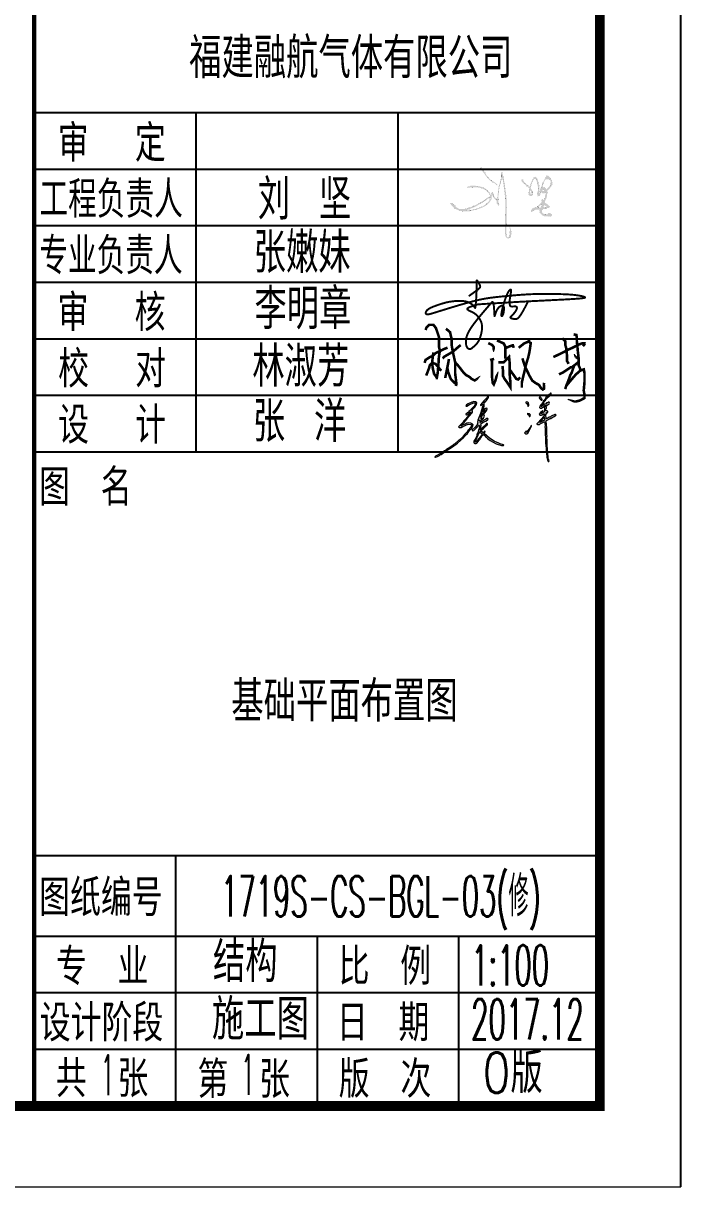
# Model space of a CAD drawing. Extents: x -472319 to -112444, y -516749 to -5704.
# Drawn here: x -329574 to -321439, y -196043 to -181632 of the extents above; entities that cross this region are included whole.
import ezdxf

# ---------------------------------------------------------------- set-up
doc = ezdxf.new("R2010")
doc.units = 0
doc.header["$LTSCALE"] = 100
doc.header["$MEASUREMENT"] = 0
for name, color, linetype in [('FRAME', 3, 'Continuous'), ('PUB_TEXT', 7, 'Continuous'), ('文字', 4, 'Continuous'), ('流程图', 1, 'Continuous'), ('签字边框线', 4, 'Continuous')]:
    doc.layers.add(name, color=color, linetype=linetype)
doc.styles.add('_HZTXT', font='txt.shx', dxfattribs={"width": 0.35, "bigfont": 'hztxt.shx'})
doc.styles.add('FRAME', font='simhei.ttf', dxfattribs={"width": 0.7})

# ---------------------------------------------------------------- blocks, each defined once
blk = doc.blocks.new('李明章')
at = {"layer": '签字边框线', "const_width": 60}
blk.add_lwpolyline([(706, 1004), (786, 1062), (852, 1109), (905, 1147), (947, 1178), (979, 1202), (1004, 1222), (1022, 1238), (1036, 1252), (1046, 1265), (1053, 1277), (1057, 1289), (1059, 1301), (1058, 1315), (1054, 1329), (1049, 1344), (1041, 1362), (1031, 1381), (1020, 1402), (1008, 1423), (996, 1442), (985, 1460), (974, 1475), (964, 1485), (957, 1491), (952, 1490), (949, 1483), (948, 1469), (948, 1446), (948, 1416), (949, 1377), (950, 1329), (949, 1272), (948, 1204), (945, 1130), (941, 1052), (937, 973), (932, 896), (928, 826), (922, 763), (918, 713), (913, 677), (909, 653), (904, 641), (900, 638), (896, 641), (891, 650), (885, 661), (879, 674), (872, 686), (864, 697), (855, 707), (845, 717), (835, 726), (824, 735), (812, 744), (799, 753), (785, 763), (770, 773), (755, 782), (738, 792), (721, 801), (702, 810), (683, 819), (662, 826), (640, 833), (617, 839), (593, 844), (567, 848), (541, 851), (514, 854), (486, 856), (457, 857), (427, 857), (397, 857), (366, 856), (335, 854), (304, 853), (273, 850), (242, 847), (212, 844), (182, 840), (152, 836), (122, 831), (92, 826), (61, 820), (30, 813), (-3, 805), (-38, 796), (-75, 786), (-113, 774), (-152, 762), (-191, 750), (-230, 737), (-268, 724), (-304, 711), (-339, 698), (-372, 686), (-402, 674), (-430, 663), (-455, 651), (-479, 640), (-501, 628), (-521, 616), (-539, 604), (-556, 592), (-571, 580), (-584, 567), (-596, 554), (-605, 541), (-613, 529), (-620, 516), (-624, 504), (-626, 492), (-626, 481), (-625, 470), (-621, 461), (-615, 453), (-607, 446), (-597, 441), (-584, 438), (-569, 437), (-550, 439), (-524, 443), (-490, 452), (-445, 464), (-388, 481), (-316, 503), (-228, 531), (-121, 564), (0, 601), (132, 642), (272, 684), (414, 727), (556, 768), (693, 807), (822, 841), (939, 870), (1046, 895), (1144, 915), (1236, 931), (1323, 945), (1407, 957), (1491, 967), (1575, 977), (1663, 986), (1752, 996), (1843, 1005), (1935, 1013), (2027, 1021), (2117, 1029), (2206, 1037), (2292, 1043), (2374, 1049), (2454, 1054), (2531, 1059), (2606, 1063), (2680, 1066), (2752, 1069), (2825, 1071), (2898, 1073), (2971, 1073), (3045, 1074), (3118, 1074), (3191, 1073), (3263, 1072), (3333, 1071), (3402, 1070), (3468, 1068), (3531, 1067), (3592, 1065), (3650, 1063), (3706, 1060), (3759, 1058), (3810, 1055), (3859, 1051), (3906, 1047), (3951, 1043), (3994, 1038), (4034, 1033), (4073, 1028), (4108, 1022), (4141, 1016), (4171, 1011), (4198, 1005), (4221, 1000), (4242, 995), (4259, 990), (4273, 985), (4285, 980), (4293, 975), (4299, 970), (4302, 965), (4303, 960), (4297, 955), (4283, 950), (4256, 944), (4213, 938), (4151, 931), (4066, 924), (3956, 917), (3819, 908), (3657, 899), (3476, 890), (3281, 880), (3077, 870), (2869, 859), (2662, 849), (2461, 838), (2270, 828), (2091, 818), (1925, 808), (1771, 798), (1631, 790), (1505, 782), (1394, 775), (1298, 768), (1218, 764), (1152, 760), (1099, 756), (1056, 753), (1022, 751), (995, 748), (974, 746), (955, 742), (939, 739), (924, 734), (909, 729), (896, 724), (883, 719), (870, 714), (857, 708), (844, 703), (830, 698), (816, 693), (801, 688), (786, 683), (770, 678), (755, 673), (739, 667), (724, 660), (709, 653), (694, 646), (682, 637), (671, 628), (664, 619), (661, 609), (662, 599), (668, 589), (680, 578), (697, 567), (718, 555), (742, 543), (768, 531), (795, 518), (822, 505), (848, 491), (872, 476), (894, 461), (914, 445), (933, 429), (951, 412), (968, 394), (984, 376), (999, 358), (1014, 339), (1029, 319), (1043, 298), (1056, 277), (1068, 254), (1079, 231), (1089, 206), (1098, 180), (1104, 153), (1110, 124), (1113, 94), (1115, 62), (1116, 30), (1114, -4), (1112, -38), (1107, -73), (1101, -110), (1093, -146), (1085, -183), (1074, -219), (1063, -254), (1052, -287), (1039, -319), (1026, -349), (1013, -376), (999, -401), (985, -423), (971, -443), (957, -462), (943, -479), (929, -494), (915, -508), (902, -521), (888, -534), (875, -545), (863, -556), (851, -566), (840, -575), (830, -583), (820, -591), (812, -598), (804, -604), (797, -610), (790, -616), (784, -620), (778, -624), (771, -628), (765, -631), (758, -633), (751, -634), (743, -635), (735, -635), (727, -634), (719, -633), (710, -631), (702, -627), (693, -623), (685, -618), (676, -612), (668, -604), (660, -595), (653, -584), (646, -572), (639, -558), (634, -542), (629, -524), (625, -505), (621, -484), (618, -463), (617, -441), (616, -419), (616, -396), (616, -373), (618, -351), (621, -328), (626, -304), (631, -279), (639, -253), (648, -225), (658, -196), (671, -165), (686, -132), (705, -95), (727, -55), (754, -11), (785, 38), (823, 92), (866, 151), (916, 216), (971, 286), (1029, 357), (1088, 428), (1146, 498), (1202, 563), (1253, 623), (1297, 674), (1332, 717), (1361, 750), (1383, 776), (1399, 795), (1411, 808), (1420, 816), (1426, 821), (1432, 823), (1437, 823), (1441, 822), (1446, 819), (1451, 815), (1455, 810), (1459, 802), (1463, 794), (1466, 784), (1469, 773), (1472, 760), (1474, 747), (1476, 733), (1478, 718), (1480, 703), (1482, 687), (1483, 672), (1485, 657), (1486, 642), (1487, 627), (1488, 612), (1489, 597), (1490, 582), (1491, 567), (1492, 552), (1493, 536), (1494, 520), (1495, 504), (1495, 488), (1496, 473), (1497, 458), (1498, 444), (1499, 431), (1499, 419), (1500, 409), (1501, 401), (1502, 394), (1503, 390), (1505, 390), (1508, 392), (1511, 398), (1515, 408), (1519, 421), (1524, 436), (1530, 454), (1536, 473), (1543, 492), (1550, 512), (1558, 531), (1565, 549), (1574, 566), (1582, 582), (1590, 597), (1599, 611), (1609, 623), (1618, 635), (1628, 646), (1638, 657), (1648, 666), (1659, 674), (1669, 682), (1680, 689), (1691, 695), (1702, 700), (1712, 705), (1723, 708), (1733, 711), (1743, 712), (1752, 712), (1761, 710), (1769, 707), (1775, 702), (1781, 694), (1786, 685), (1789, 674), (1791, 661), (1793, 646), (1793, 631), (1793, 615), (1793, 598), (1792, 581), (1791, 563), (1790, 546), (1788, 529), (1786, 512), (1783, 496), (1780, 480), (1776, 465), (1772, 450), (1767, 437), (1761, 424), (1755, 413), (1749, 403), (1742, 395), (1736, 389), (1731, 385), (1726, 384), (1722, 385), (1718, 388), (1716, 395), (1714, 403), (1713, 414), (1713, 427), (1714, 443), (1716, 461), (1719, 481), (1722, 502), (1727, 526), (1732, 551), (1737, 577), (1744, 604), (1750, 632), (1757, 660), (1765, 689), (1773, 717), (1781, 746), (1789, 774), (1798, 803), (1807, 832), (1816, 861), (1826, 890), (1836, 918), (1846, 947), (1856, 975), (1867, 1002), (1878, 1029), (1889, 1054), (1900, 1078), (1911, 1100), (1922, 1121), (1933, 1139), (1944, 1156), (1954, 1170), (1964, 1183), (1973, 1193), (1981, 1200), (1989, 1206), (1995, 1209), (2000, 1209), (2005, 1207), (2009, 1203), (2011, 1197), (2013, 1188), (2014, 1178), (2014, 1165), (2013, 1151), (2011, 1135), (2009, 1117), (2006, 1098), (2003, 1079), (1999, 1058), (1996, 1037), (1992, 1016), (1988, 994), (1985, 973), (1981, 952), (1978, 931), (1975, 911), (1973, 892), (1971, 873), (1969, 856), (1969, 840), (1968, 824), (1968, 810), (1969, 797), (1970, 785), (1971, 773), (1972, 762), (1973, 752), (1975, 743), (1976, 734), (1978, 726), (1980, 718), (1982, 712), (1985, 706), (1988, 700), (1993, 696), (1998, 692), (2004, 689), (2011, 686), (2019, 684), (2027, 683), (2037, 682), (2047, 682), (2058, 682), (2070, 683), (2082, 683), (2095, 684), (2108, 685), (2121, 686), (2133, 686), (2144, 686), (2154, 685), (2163, 683), (2171, 680), (2177, 677), (2183, 673), (2187, 668), (2191, 662), (2193, 656), (2195, 649), (2196, 641), (2196, 633), (2195, 623), (2192, 613), (2189, 602), (2183, 590), (2177, 576), (2168, 561), (2158, 544), (2146, 527), (2132, 508), (2118, 490), (2104, 471), (2089, 453), (2074, 437), (2060, 421), (2047, 408), (2035, 396), (2025, 386), (2016, 377), (2008, 369), (2002, 361), (1998, 355), (1995, 349), (1995, 343), (1997, 337), (2001, 332), (2006, 327), (2013, 322), (2021, 317), (2031, 313), (2041, 310), (2053, 307), (2065, 304), (2078, 302), (2092, 300), (2107, 298), (2124, 297), (2141, 296), (2160, 296), (2180, 297), (2204, 305), (2233, 326), (2270, 366), (2317, 432), (2376, 529), (2449, 664), (2538, 844)], dxfattribs=at)
blk = doc.blocks.new('张洋')
at = {"lineweight": 9}
h = blk.add_hatch(color=4, dxfattribs=at)
h.paths.add_polyline_path([(1319, 100), (1323, 105), (1371, 81), (1419, 47), (1410, 23), (1391, 9), (1333, -73), (1232, -183), (1232, -193), (1203, -212), (1199, -197), (1208, -164), (1247, -101), (1256, -53), (1290, -1), (1299, 47), (1314, 62), (1319, 100)], flags=16)
h.paths.add_polyline_path([(2773, 134), (2763, 139), (2759, 129), (2768, 124), (2773, 134)], flags=17)
h.paths.add_polyline_path([(2941, 302), (2936, 307), (2917, 297), (2912, 273), (2821, 153), (2787, 95), (2778, 91), (2773, 110), (2759, 115), (2749, 95), (2739, 95), (2725, 76), (2754, 43), (2797, 43), (2821, 67), (2922, 239), (2922, 254), (2941, 283), (2941, 302)])
h.paths.add_polyline_path([(1328, 479), (1333, 479), (1333, 465), (1319, 451), (1328, 479)], flags=16)
h.paths.add_polyline_path([(1405, 542), (1410, 542), (1371, 499), (1405, 542)], flags=16)
h.paths.add_polyline_path([(3325, 566), (3330, 571), (3339, 475), (3200, 403), (3205, 422), (3243, 460), (3325, 566)], flags=16)
h.paths.add_polyline_path([(2826, 681), (2816, 686), (2816, 652), (2864, 623), (2869, 585), (2883, 580), (2903, 619), (2898, 643), (2879, 662), (2850, 667), (2826, 681)])
edge = h.paths.add_edge_path(flags=16)
edge.add_line((3387, 700), (3383, 700))
h.paths.add_polyline_path([(2787, 1036), (2783, 1041), (2759, 1031), (2759, 1012), (2797, 983), (2821, 931), (2821, 902), (2835, 897), (2850, 921), (2855, 964), (2840, 1003), (2811, 1031), (2787, 1036)])
h.paths.add_polyline_path([(3215, 1185), (3210, 1190), (3191, 1190), (3176, 1175), (3186, 1142), (3234, 1094), (3263, 1094), (3272, 1113), (3243, 1142), (3239, 1166), (3215, 1185)], flags=17)
h.paths.add_polyline_path([(1602, 1199), (1597, 1204), (1578, 1204), (1554, 1166), (1463, 1070), (1362, 940), (1362, 931), (1381, 916), (1386, 945), (1429, 969), (1429, 911), (1362, 681), (1275, 470), (1266, 407), (1285, 388), (1256, 355), (1271, 326), (1251, 316), (1194, 249), (1103, 167), (1103, 158), (1117, 143), (1155, 153), (1304, 307), (1323, 316), (1333, 297), (1323, 215), (1309, 196), (1280, 81), (1251, 33), (1242, -10), (1194, -116), (1155, -178), (1155, -226), (1165, -241), (1184, -250), (1223, -250), (1242, -241), (1290, -188), (1314, -154), (1319, -135), (1347, -116), (1347, -101), (1367, -68), (1381, -63), (1395, -34), (1448, 23), (1501, -20), (1525, -53), (1539, -58), (1573, -97), (1659, -159), (1847, -260), (2005, -313), (2072, -317), (2082, -308), (2067, -293), (1971, -265), (1909, -231), (1875, -226), (1779, -178), (1635, -87), (1477, 57), (1472, 71), (1501, 110), (1501, 124), (1487, 129), (1467, 95), (1448, 81), (1405, 110), (1352, 129), (1453, 215), (1487, 239), (1530, 297), (1554, 307), (1578, 340), (1578, 355), (1563, 369), (1549, 369), (1511, 316), (1352, 167), (1347, 191), (1371, 230), (1376, 316), (1367, 355), (1434, 393), (1458, 417), (1520, 436), (1583, 489), (1592, 513), (1583, 523), (1554, 527), (1520, 499), (1429, 451), (1400, 417), (1376, 417), (1357, 403), (1338, 407), (1352, 417), (1371, 455), (1448, 537), (1487, 595), (1472, 623), (1453, 628), (1448, 638), (1482, 691), (1511, 715), (1520, 743), (1544, 763), (1568, 825), (1563, 835), (1530, 844), (1491, 825), (1458, 796), (1448, 772), (1448, 743), (1463, 729), (1491, 758), (1491, 777), (1501, 787), (1515, 782), (1458, 710), (1371, 566), (1357, 561), (1371, 590), (1376, 628), (1391, 643), (1424, 734), (1434, 787), (1472, 902), (1477, 1022), (1511, 1051), (1511, 1060), (1544, 1084), (1611, 1175), (1611, 1195), (1602, 1199)])
h.paths.add_polyline_path([(3541, 1305), (3536, 1310), (3522, 1310), (3512, 1286), (3469, 1267), (3450, 1238), (3383, 1171), (3335, 1094), (3311, 1070), (3287, 1017), (3200, 902), (3186, 863), (3205, 844), (3243, 844), (3311, 883), (3354, 921), (3397, 940), (3368, 887), (3335, 883), (3325, 863), (3335, 825), (3330, 729), (3301, 705), (3234, 671), (3287, 748), (3282, 758), (3272, 758), (3267, 743), (3258, 743), (3219, 710), (3176, 657), (3181, 643), (3200, 628), (3243, 628), (3272, 638), (3311, 667), (3330, 667), (3330, 619), (3258, 523), (3104, 359), (3104, 350), (3119, 335), (3181, 340), (3205, 359), (3330, 422), (3344, 422), (3359, 307), (3354, 268), (3363, 215), (3373, -250), (3383, -308), (3407, -673), (3440, -788), (3455, -807), (3469, -807), (3479, -788), (3455, -716), (3450, -634), (3440, -610), (3431, -389), (3421, -380), (3421, -125), (3411, -111), (3411, -39), (3421, -25), (3411, 38), (3416, 105), (3407, 163), (3411, 220), (3392, 441), (3397, 460), (3445, 479), (3483, 503), (3493, 518), (3531, 523), (3575, 556), (3618, 571), (3699, 623), (3680, 647), (3661, 647), (3551, 590), (3512, 561), (3488, 561), (3421, 518), (3387, 508), (3383, 643), (3445, 719), (3445, 739), (3421, 758), (3378, 758), (3383, 825), (3397, 844), (3397, 859), (3378, 878), (3450, 959), (3479, 974), (3493, 998), (3479, 1027), (3459, 1027), (3435, 1012), (3397, 1003), (3378, 979), (3344, 964), (3234, 883), (3277, 940), (3282, 959), (3354, 1065), (3368, 1075), (3383, 1108), (3416, 1137), (3426, 1161), (3546, 1262), (3541, 1305)])
edge = h.paths.add_edge_path()
edge.add_line((906, 911), (925, 945))
edge.add_line((925, 945), (978, 979))
edge.add_line((978, 979), (1088, 1031))
edge.add_line((1088, 1031), (1112, 1031))
edge.add_line((1112, 1031), (1151, 1046))
edge.add_line((1151, 1046), (1155, 1041))
edge.add_line((906, 911), (915, 902))
edge.add_line((1155, 1041), (1203, 1041))
edge.add_line((1203, 1041), (1242, 1012))
edge.add_line((1242, 1012), (1237, 955))
edge.add_line((1237, 955), (1189, 873))
edge.add_line((1189, 873), (1103, 791))
edge.add_line((1103, 791), (1098, 772))
edge.add_line((1098, 772), (1117, 758))
edge.add_line((1117, 758), (1117, 724))
edge.add_line((1117, 724), (1103, 695))
edge.add_line((1103, 695), (997, 580))
edge.add_line((997, 580), (906, 460))
edge.add_line((906, 460), (752, 287))
edge.add_line((752, 287), (819, 326))
edge.add_line((819, 326), (882, 345))
edge.add_line((882, 345), (939, 374))
edge.add_line((939, 374), (987, 383))
edge.add_line((987, 383), (1059, 379))
edge.add_line((1059, 379), (1107, 355))
edge.add_line((1107, 355), (1131, 321))
edge.add_line((1131, 321), (1122, 283))
edge.add_line((1122, 283), (1088, 220))
edge.add_line((1088, 220), (1035, 167))
edge.add_line((1035, 167), (1002, 115))
edge.add_line((1002, 115), (954, 62))
edge.add_line((954, 62), (887, -1))
edge.add_line((887, -1), (829, -73))
edge.add_line((829, -73), (647, -241))
edge.add_line((647, -241), (498, -356))
edge.add_line((498, -356), (330, -461))
edge.add_line((330, -461), (272, -509))
edge.add_line((272, -509), (224, -533))
edge.add_line((224, -533), (143, -591))
edge.add_line((143, -591), (119, -596))
edge.add_line((119, -596), (90, -620))
edge.add_line((90, -620), (27, -653))
edge.add_line((27, -653), (-25, -673))
edge.add_line((-25, -673), (-35, -663))
edge.add_line((-35, -663), (-30, -677))
edge.add_line((-30, -677), (-40, -682))
edge.add_line((-40, -682), (-49, -663))
edge.add_line((-49, -663), (-35, -644))
edge.add_line((-35, -644), (138, -553))
edge.add_line((138, -553), (243, -481))
edge.add_line((243, -481), (272, -471))
edge.add_line((272, -471), (287, -452))
edge.add_line((287, -452), (311, -442))
edge.add_line((311, -442), (373, -394))
edge.add_line((373, -394), (407, -380))
edge.add_line((407, -380), (479, -322))
edge.add_line((479, -322), (488, -322))
edge.add_line((488, -322), (527, -284))
edge.add_line((527, -284), (565, -265))
edge.add_line((565, -265), (685, -154))
edge.add_line((685, -154), (699, -149))
edge.add_line((699, -149), (810, -44))
edge.add_line((810, -44), (863, 28))
edge.add_line((863, 28), (959, 119))
edge.add_line((959, 119), (973, 148))
edge.add_line((973, 148), (1002, 172))
edge.add_line((1002, 172), (1021, 211))
edge.add_line((1021, 211), (1050, 239))
edge.add_line((1050, 239), (1074, 278))
edge.add_line((1074, 278), (1083, 321))
edge.add_line((1083, 321), (1064, 335))
edge.add_line((1064, 335), (983, 345))
edge.add_line((983, 345), (810, 278))
edge.add_line((810, 278), (757, 239))
edge.add_line((757, 239), (695, 244))
edge.add_line((695, 244), (680, 263))
edge.add_line((680, 263), (810, 398))
edge.add_line((810, 398), (839, 441))
edge.add_line((839, 441), (915, 523))
edge.add_line((915, 523), (935, 556))
edge.add_line((935, 556), (1026, 657))
edge.add_line((1026, 657), (1069, 719))
edge.add_line((1069, 719), (1035, 719))
edge.add_line((1035, 719), (1021, 705))
edge.add_line((1021, 705), (1021, 695))
edge.add_line((1021, 695), (954, 638))
edge.add_line((954, 638), (925, 633))
edge.add_line((925, 633), (911, 647))
edge.add_line((911, 647), (911, 657))
edge.add_line((911, 657), (987, 719))
edge.add_line((987, 719), (997, 719))
edge.add_line((997, 719), (1002, 734))
edge.add_line((1002, 734), (1055, 777))
edge.add_line((1055, 777), (1093, 830))
edge.add_line((1093, 830), (1165, 907))
edge.add_line((1165, 907), (1194, 964))
edge.add_line((1194, 964), (1194, 993))
edge.add_line((1194, 993), (1184, 1003))
edge.add_line((1184, 1003), (1127, 998))
edge.add_line((1127, 998), (1050, 969))
edge.add_line((1050, 969), (1035, 955))
edge.add_line((1035, 955), (1021, 955))
edge.add_line((1021, 955), (939, 902))
edge.add_line((939, 902), (915, 902))
edge.add_line((915, 902), (915, 902))
at = {"color": 4, "lineweight": 9}
blk.add_line((906, 911, 31107534), (915, 902, 31107534), dxfattribs=at)
at = {"color": 4, "lineweight": 9, "elevation": 31107534}
for points in [[(1602, 1199), (1597, 1204), (1578, 1204), (1554, 1166), (1463, 1070), (1362, 940), (1362, 931), (1381, 916), (1386, 945), (1429, 969), (1429, 911), (1362, 681), (1275, 470), (1266, 407), (1285, 388), (1256, 355), (1271, 326), (1251, 316), (1194, 249), (1103, 167), (1103, 158), (1117, 143), (1155, 153), (1304, 307), (1323, 316), (1333, 297), (1323, 215), (1309, 196), (1280, 81), (1251, 33), (1242, -10), (1194, -116), (1155, -178), (1155, -226), (1165, -241), (1184, -250), (1223, -250), (1242, -241), (1290, -188), (1314, -154), (1319, -135), (1347, -116), (1347, -101), (1367, -68), (1381, -63), (1395, -34), (1448, 23), (1501, -20), (1525, -53), (1539, -58), (1573, -97), (1659, -159), (1847, -260), (2005, -313), (2072, -317), (2082, -308), (2067, -293), (1971, -265), (1909, -231), (1875, -226), (1779, -178), (1635, -87), (1477, 57), (1472, 71), (1501, 110), (1501, 124), (1487, 129), (1467, 95), (1448, 81), (1405, 110), (1352, 129), (1453, 215), (1487, 239), (1530, 297), (1554, 307), (1578, 340), (1578, 355), (1563, 369), (1549, 369), (1511, 316), (1352, 167), (1347, 191), (1371, 230), (1376, 316), (1367, 355), (1434, 393), (1458, 417), (1520, 436), (1583, 489), (1592, 513), (1583, 523), (1554, 527), (1520, 499), (1429, 451), (1400, 417), (1376, 417), (1357, 403), (1338, 407), (1352, 417), (1371, 455), (1448, 537), (1487, 595), (1472, 623), (1453, 628), (1448, 638), (1482, 691), (1511, 715), (1520, 743), (1544, 763), (1568, 825), (1563, 835), (1530, 844), (1491, 825), (1458, 796), (1448, 772), (1448, 743), (1463, 729), (1491, 758), (1491, 777), (1501, 787), (1515, 782), (1458, 710), (1371, 566), (1357, 561), (1371, 590), (1376, 628), (1391, 643), (1424, 734), (1434, 787), (1472, 902), (1477, 1022), (1511, 1051), (1511, 1060), (1544, 1084), (1611, 1175), (1611, 1195), (1602, 1199)], [(3541, 1305), (3536, 1310), (3522, 1310), (3512, 1286), (3469, 1267), (3450, 1238), (3383, 1171), (3335, 1094), (3311, 1070), (3287, 1017), (3200, 902), (3186, 863), (3205, 844), (3243, 844), (3311, 883), (3354, 921), (3397, 940), (3368, 887), (3335, 883), (3325, 863), (3335, 825), (3330, 729), (3301, 705), (3234, 671), (3287, 748), (3282, 758), (3272, 758), (3267, 743), (3258, 743), (3219, 710), (3176, 657), (3181, 643), (3200, 628), (3243, 628), (3272, 638), (3311, 667), (3330, 667), (3330, 619), (3258, 523), (3104, 359), (3104, 350), (3119, 335), (3181, 340), (3205, 359), (3330, 422), (3344, 422), (3359, 307), (3354, 268), (3363, 215), (3373, -250), (3383, -308), (3407, -673), (3440, -788), (3455, -807), (3469, -807), (3479, -788), (3455, -716), (3450, -634), (3440, -610), (3431, -389), (3421, -380), (3421, -125), (3411, -111), (3411, -39), (3421, -25), (3411, 38), (3416, 105), (3407, 163), (3411, 220), (3392, 441), (3397, 460), (3445, 479), (3483, 503), (3493, 518), (3531, 523), (3575, 556), (3618, 571), (3699, 623), (3680, 647), (3661, 647), (3551, 590), (3512, 561), (3488, 561), (3421, 518), (3387, 508), (3383, 643), (3445, 719), (3445, 739), (3421, 758), (3378, 758), (3383, 825), (3397, 844), (3397, 859), (3378, 878), (3450, 959), (3479, 974), (3493, 998), (3479, 1027), (3459, 1027), (3435, 1012), (3397, 1003), (3378, 979), (3344, 964), (3234, 883), (3277, 940), (3282, 959), (3354, 1065), (3368, 1075), (3383, 1108), (3416, 1137), (3426, 1161), (3546, 1262), (3541, 1305)], [(3215, 1185), (3210, 1190), (3191, 1190), (3176, 1175), (3186, 1142), (3234, 1094), (3263, 1094), (3272, 1113), (3243, 1142), (3239, 1166), (3215, 1185)], [(915, 902), (915, 902), (939, 902), (1021, 955), (1035, 955), (1050, 969), (1127, 998), (1184, 1003), (1194, 993), (1194, 964), (1165, 907), (1093, 830), (1055, 777), (1002, 734), (997, 719), (987, 719), (911, 657), (911, 647), (925, 633), (954, 638), (1021, 695), (1021, 705), (1035, 719), (1069, 719), (1026, 657), (935, 556), (915, 523), (839, 441), (810, 398), (680, 263), (695, 244), (757, 239), (810, 278), (983, 345), (1064, 335), (1083, 321), (1074, 278), (1050, 239), (1021, 211), (1002, 172), (973, 148), (959, 119), (863, 28), (810, -44), (699, -149), (685, -154), (565, -265), (527, -284), (488, -322), (479, -322), (407, -380), (373, -394), (311, -442), (287, -452), (272, -471), (243, -481), (138, -553), (-35, -644), (-49, -663), (-40, -682), (-30, -677), (-35, -663), (-25, -673), (27, -653), (90, -620), (119, -596), (143, -591), (224, -533), (272, -509), (330, -461), (498, -356), (647, -241), (829, -73), (887, -1), (954, 62), (1002, 115), (1035, 167), (1088, 220), (1122, 283), (1131, 321), (1107, 355), (1059, 379), (987, 383), (939, 374), (882, 345), (819, 326), (752, 287), (906, 460), (997, 580), (1103, 695), (1117, 724), (1117, 758), (1098, 772), (1103, 791), (1189, 873), (1237, 955), (1242, 1012), (1203, 1041), (1155, 1041)], [(1155, 1041), (1151, 1046), (1112, 1031), (1088, 1031), (978, 979), (925, 945), (906, 911)], [(2787, 1036), (2783, 1041), (2759, 1031), (2759, 1012), (2797, 983), (2821, 931), (2821, 902), (2835, 897), (2850, 921), (2855, 964), (2840, 1003), (2811, 1031), (2787, 1036)], [(1328, 479), (1333, 479), (1333, 465), (1319, 451), (1328, 479)], [(1405, 542), (1410, 542), (1371, 499), (1405, 542)], [(2826, 681), (2816, 686), (2816, 652), (2864, 623), (2869, 585), (2883, 580), (2903, 619), (2898, 643), (2879, 662), (2850, 667), (2826, 681)], [(3325, 566), (3330, 571), (3339, 475), (3200, 403), (3205, 422), (3243, 460), (3325, 566)], [(3383, 700), (3387, 700), (3383, 700)], [(1319, 100), (1323, 105), (1371, 81), (1419, 47), (1410, 23), (1391, 9), (1333, -73), (1232, -183), (1232, -193), (1203, -212), (1199, -197), (1208, -164), (1247, -101), (1256, -53), (1290, -1), (1299, 47), (1314, 62), (1319, 100)], [(2941, 302), (2936, 307), (2917, 297), (2912, 273), (2821, 153), (2787, 95), (2778, 91), (2773, 110), (2759, 115), (2749, 95), (2739, 95), (2725, 76), (2754, 43), (2797, 43), (2821, 67), (2922, 239), (2922, 254), (2941, 283), (2941, 302)], [(2773, 134), (2763, 139), (2759, 129), (2768, 124), (2773, 134)]]:
    blk.add_lwpolyline(points, dxfattribs=at)

msp = doc.modelspace()

# ---------------------------------------------------------------- hatches: boundary and pattern name
at = {"layer": '文字', "lineweight": -3}
h = msp.add_hatch(color=256, dxfattribs=at)
h.paths.add_polyline_path([(-323908.884, -183413.093), (-323914.948, -183413.828), (-323916.786, -183425.221), (-323917.77, -183430.327), (-323918.936, -183432.562), (-323910.578, -183438.102), (-323902.504, -183453.825), (-323873.97, -183487.979), (-323853.218, -183518.674), (-323821.586, -183557.54), (-323796.766, -183581.843), (-323774.014, -183596.838), (-323741.955, -183613.902), (-323720.237, -183630.449), (-323713.768, -183638.868), (-323709.281, -183636.785), (-323708.861, -183626.474), (-323716.962, -183624.475), (-323725.168, -183612.376), (-323739.734, -183602.764), (-323741.753, -183601.35), (-323759.931, -183589.636), (-323774.935, -183584.765), (-323807.771, -183552.857), (-323826.648, -183532.115), (-323845.113, -183511.593), (-323856.576, -183487.451), (-323879.731, -183455.36), (-323892.388, -183435.993), (-323898.102, -183422.473)])
h.paths.add_polyline_path([(-324077.303, -183650.533), (-324073.183, -183661.478), (-324077.942, -183669.211), (-324075.117, -183673.524), (-324067.086, -183667.873), (-324046.729, -183665.902), (-324030.85, -183661.206), (-323963.86, -183663.133), (-323907.401, -183672.495), (-323856.97, -183695.751), (-323829.801, -183719.858), (-323806.577, -183746.293), (-323797.27, -183765.96), (-323797.576, -183770.847), (-323804.501, -183778.077), (-323820.463, -183784.429), (-323826.531, -183786.844), (-323840.063, -183801.791), (-323868.868, -183820.891), (-323951.993, -183869.905), (-324017.21, -183901.734), (-324053.674, -183915.139), (-324094.428, -183929.082), (-324150.417, -183933.981), (-324168.483, -183932.401), (-324175.743, -183933.971), (-324215.182, -183910.957), (-324242.335, -183878.224), (-324257.072, -183867.507), (-324268.901, -183858.904), (-324279.4, -183858.904), (-324289.285, -183861.251), (-324286.096, -183869.754), (-324275.64, -183888.222), (-324253.18, -183909.975), (-324237.194, -183927.701), (-324208.948, -183939), (-324175.384, -183952.625), (-324151.537, -183958.251), (-324106.12, -183961.053), (-324048.447, -183959.317), (-324028.843, -183953.005), (-324002.111, -183947.459), (-323953.408, -183934.721), (-323897.09, -183915.468), (-323855.447, -183894.51), (-323822.278, -183867.216), (-323806.025, -183849.12), (-323787.656, -183822.375), (-323776.81, -183805.435), (-323777.201, -183787.215), (-323780.924, -183774.872), (-323777.005, -183767.427), (-323774.567, -183758.734), (-323770.365, -183758.734), (-323768.197, -183768.358), (-323752.273, -183793.914), (-323734.462, -183813.808), (-323717.188, -183828.952), (-323716.37, -183845.36), (-323716.567, -183859.792), (-323713.181, -183868.754), (-323704.677, -183877.739), (-323692.632, -183886.16), (-323685.508, -183881.937), (-323682.077, -183873.757), (-323688.938, -183872.701), (-323690.258, -183857.132), (-323694.48, -183852.91), (-323697.119, -183838.66), (-323697.646, -183829.951), (-323698.64, -183800.723), (-323691.216, -183738.197), (-323685.133, -183669.739), (-323674.529, -183635.177), (-323663.346, -183592.683), (-323653.889, -183559.79), (-323653.296, -183546.945), (-323646.379, -183552.281), (-323638.079, -183572.834), (-323628.571, -183644.84), (-323620.95, -183704.794), (-323612.616, -183774.944), (-323609.639, -183852.346), (-323608.98, -183949.124), (-323611.006, -183980.083), (-323612.986, -184059.242), (-323614.463, -184149.284), (-323613.395, -184204.367), (-323609.897, -184255.154), (-323605.756, -184275.835), (-323585.913, -184296.262), (-323556.651, -184288.974), (-323542.76, -184272.922), (-323532.573, -184238.349), (-323536.895, -184209.024), (-323540.117, -184188.273), (-323546.837, -184168.183), (-323553.516, -184150.631), (-323557.865, -184164.61), (-323553.05, -184182.939), (-323553.791, -184218.112), (-323556.109, -184249.012), (-323561.976, -184271.92), (-323569.239, -184279.462), (-323582.09, -184283.932), (-323592.146, -184270.523), (-323596.616, -184232.53), (-323595.575, -184149.748), (-323591.111, -183912.065), (-323594.901, -183802.01), (-323603.995, -183724.781), (-323625.112, -183581.96), (-323638.786, -183513.828), (-323649.787, -183476.623), (-323660.266, -183476.623), (-323663.964, -183484.02), (-323661.19, -183508.675), (-323661.133, -183535.738), (-323664.35, -183559.597), (-323678.079, -183608.146), (-323683.689, -183630.588), (-323689.976, -183656.929), (-323696.016, -183678.925), (-323696.724, -183702.678), (-323703.792, -183746.63), (-323706.431, -183785.305), (-323709.338, -183796.933), (-323708.79, -183820.277), (-323728.897, -183799.892), (-323748.938, -183773.259), (-323755.654, -183752.583), (-323757.065, -183734.705), (-323771.414, -183722.709), (-323779.176, -183729.295), (-323780.588, -183738.94), (-323781.828, -183753.267), (-323783.995, -183759.452), (-323788.339, -183759.633), (-323792.591, -183756.647), (-323797.256, -183742.638), (-323809.352, -183726.751), (-323828.956, -183698.99), (-323843.214, -183689.732), (-323859.379, -183677.293), (-323874.705, -183669.014), (-323913.198, -183655.068), (-323936.241, -183650.69), (-323954.675, -183649.077), (-323978.09, -183644.932), (-324002.619, -183643.554), (-324025.77, -183641.624), (-324040.448, -183644.132), (-324046.805, -183650.27), (-324065.876, -183650.27), (-324070.98, -183652.068)])
h.paths.add_polyline_path([(-323794.292, -183786.84), (-323791.436, -183798.978), (-323797.148, -183812.972), (-323817.328, -183841.053), (-323828.162, -183850.766), (-323860.962, -183879.751), (-323889.183, -183898.228), (-323908.327, -183906.91), (-323918.408, -183908.461), (-323928.703, -183915.892), (-323951.862, -183921.978), (-323969.786, -183931.758), (-323989.398, -183934.184), (-324007.803, -183939.546), (-324023.632, -183940.953), (-324033.948, -183946.677), (-324048.787, -183946.677), (-324060.567, -183950.043), (-324074.809, -183950.274), (-324097.421, -183949.073), (-324031.844, -183924.52), (-323979.843, -183903.328), (-323934.576, -183875.774), (-323900.209, -183857.109), (-323875.154, -183839.952), (-323848.597, -183826.081), (-323829.74, -183807.693), (-323816.346, -183799.862), (-323804.856, -183796.769), (-323800.417, -183793.122)], flags=16)
h = msp.add_hatch(color=256, dxfattribs=at)
h.paths.add_polyline_path([(-323388.562, -183565.461), (-323396.58, -183566.463), (-323403.094, -183563.79), (-323407.604, -183565.461), (-323410.778, -183571.641), (-323413.444, -183576.832), (-323407.437, -183581.33), (-323408.105, -183590.684), (-323394.241, -183604.214), (-323358.263, -183636.714), (-323321.712, -183668.351), (-323310.213, -183682.202), (-323315.137, -183696.333), (-323317.783, -183719.825), (-323322.949, -183727.71), (-323321.589, -183734.78), (-323320.997, -183747.352), (-323316.74, -183749.008), (-323314.611, -183760.124), (-323308.462, -183770.057), (-323294.271, -183772.895), (-323281.263, -183772.895), (-323275.114, -183762.489), (-323269.201, -183750.9), (-323269.911, -183738.365), (-323268.492, -183718.735), (-323277.006, -183705.49), (-323287.187, -183687.174), (-323294.612, -183676.6), (-323297.155, -183668.595), (-323285.929, -183620.364), (-323274.432, -183592.84), (-323260.119, -183570.988), (-323251.528, -183560.458), (-323238.227, -183558.796), (-323228.251, -183569.88), (-323221.323, -183587.892), (-323214.553, -183616.74), (-323208.414, -183646.333), (-323202.832, -183670.585), (-323203.835, -183692.654), (-323206.942, -183709.182), (-323210.65, -183719.217), (-323215.449, -183724.452), (-323211.227, -183734.631), (-323212.387, -183746.218), (-323216.028, -183752.308), (-323214.335, -183761.244), (-323209.601, -183764.817), (-323209.149, -183773.633), (-323208.019, -183778.606), (-323204.402, -183776.798), (-323197.62, -183770.694), (-323178.913, -183760.671), (-323174.67, -183737.435), (-323163.488, -183722.73), (-323151.003, -183736.164), (-323132.186, -183739.836), (-323117.041, -183732.492), (-323114.025, -183724.489), (-323107.714, -183735.899), (-323119.732, -183772.217), (-323119.098, -183794.526), (-323128.752, -183813.757), (-323135.18, -183819.784), (-323144.621, -183819.784), (-323150.246, -183811.347), (-323157.478, -183815.766), (-323165.714, -183819.985), (-323162.519, -183831.554), (-323156.778, -183853.379), (-323170.183, -183859.222), (-323188.043, -183876.515), (-323221.039, -183911.092), (-323255.846, -183915.394), (-323276.182, -183932.21), (-323290.261, -183944.334), (-323290.261, -183957.24), (-323285.568, -183967.408), (-323271.098, -183961.933), (-323262.494, -183952.547), (-323251.935, -183948.636), (-323234.478, -183939.725), (-323191.328, -183938.805), (-323178.015, -183943.662), (-323183.701, -183952.23), (-323182.993, -183968.511), (-323181.224, -183983.022), (-323166.994, -183991.099), (-323157.272, -184006.84), (-323139.435, -184016.593), (-323125.232, -184023.449), (-323094.934, -184024.29), (-323073.554, -184019.604), (-323065.646, -184020.776), (-323064.182, -184027.219), (-323048.366, -184027.512), (-323037.823, -184018.14), (-323030.078, -184011.256), (-323036.065, -184003.496), (-323044.266, -183991.195), (-323045.397, -183987.127), (-323054.778, -183985.803), (-323066.866, -183988.878), (-323081.776, -183987.082), (-323086.267, -183991.214), (-323086.267, -183996.603), (-323095.429, -183998.579), (-323110.222, -184000.265), (-323129.081, -183999.778), (-323140.786, -183987.259), (-323151.079, -183981.006), (-323155.465, -183968.433), (-323156.927, -183955.274), (-323156.927, -183942.701), (-323143.184, -183933.929), (-323106.34, -183928.958), (-323090.088, -183920.541), (-323070.249, -183920.541), (-323057.531, -183905.789), (-323059.057, -183898.412), (-323071.521, -183891.291), (-323085.531, -183875.984), (-323102.975, -183864.001), (-323117.355, -183856.011), (-323128.824, -183848.893), (-323130.396, -183843.655), (-323119.657, -183834.75), (-323112.324, -183822.963), (-323106.122, -183806.489), (-323099.384, -183799.751), (-323099.384, -183785.878), (-323092.448, -183772.996), (-323094.048, -183749.728), (-323086.79, -183735.211), (-323089.641, -183714.213), (-323090.289, -183703.045), (-323078.722, -183698.176), (-323069.779, -183687.791), (-323046.504, -183659.32), (-323039.277, -183650.977), (-323032.491, -183631.219), (-323028.516, -183619.643), (-323030.287, -183604.596), (-323033.582, -183590.977), (-323039.93, -183569.137), (-323048.57, -183553.014), (-323062.006, -183536.218), (-323079.811, -183518.54), (-323092.205, -183518.54), (-323104.131, -183526.958), (-323109.659, -183541.33), (-323123.561, -183562.041), (-323140.018, -183596.316), (-323155.437, -183628.356), (-323159.567, -183645.359), (-323166.368, -183662.605), (-323172.651, -183671.416), (-323178.461, -183681.875), (-323172.36, -183686.233), (-323175.846, -183693.786), (-323172.36, -183705.117), (-323174.684, -183710.055), (-323182.838, -183710.023), (-323182.914, -183725.246), (-323186.844, -183733.407), (-323194.702, -183731.896), (-323194.702, -183722.526), (-323188.657, -183713.761), (-323188.882, -183683.53), (-323190.403, -183642.441), (-323195.291, -183629.214), (-323199.892, -183604.773), (-323208.563, -183572.666), (-323213.654, -183553.815), (-323228.805, -183539.841), (-323238.105, -183533.003), (-323248.226, -183534.644), (-323256.252, -183545.394), (-323266.246, -183558.481), (-323283.514, -183588.388), (-323295.752, -183619.977), (-323302.221, -183652.648), (-323303.334, -183660.644), (-323309.522, -183661.634), (-323320.662, -183652.227), (-323340.366, -183631.047), (-323355.732, -183621.314), (-323370.462, -183604.015), (-323383.515, -183586.827), (-323387.817, -183578.633)])
h.paths.add_polyline_path([(-323164.923, -183879.782), (-323178.021, -183887.243), (-323191.118, -183899.843), (-323195.097, -183907.469), (-323195.097, -183913.438), (-323175.7, -183915.262), (-323165.918, -183911.448), (-323162.436, -183898.682), (-323158.568, -183884.5)], flags=16)
h.paths.add_polyline_path([(-323127.889, -183885.465), (-323109.762, -183887.892), (-323103.91, -183891.318), (-323103.481, -183897.027), (-323103.053, -183906.733), (-323110.904, -183906.733), (-323120.61, -183911.015), (-323130.173, -183909.588), (-323139.736, -183906.733), (-323131.601, -183893.744), (-323130.744, -183887.178)], flags=16)
h.paths.add_polyline_path([(-323105.985, -183564.509), (-323081.422, -183563.186), (-323062.338, -183566.587), (-323050.435, -183583.026), (-323047.949, -183608.651), (-323054.127, -183636.274), (-323069.284, -183657.198), (-323087.616, -183675.77), (-323097.166, -183685.445), (-323103.569, -183689.678), (-323106.841, -183682.724), (-323106.637, -183676.179), (-323117.476, -183671.066), (-323126.066, -183665.135), (-323137.724, -183662.067), (-323145.087, -183653.886), (-323147.746, -183644.274), (-323136.861, -183614.646), (-323121.781, -183579.258), (-323113.695, -183569.895)], flags=16)
h.paths.add_polyline_path([(-323139.822, -183691.063), (-323128.758, -183697.365), (-323122.707, -183700.812), (-323125.257, -183707.869), (-323131.839, -183710.81), (-323141.923, -183710.81), (-323151.166, -183702.267), (-323148.645, -183694.844), (-323142.703, -183690.499)], flags=16)
h.paths.add_polyline_path([(-323299.386, -183702.155), (-323292.964, -183711.057), (-323288.44, -183721.711), (-323283.607, -183733.092), (-323284.937, -183743.311), (-323288.002, -183749.879), (-323292.235, -183751.192), (-323296.759, -183746.522), (-323300.408, -183732.803), (-323302.657, -183724.345), (-323302.597, -183712.954), (-323302.597, -183703.76)], flags=16)

# ---------------------------------------------------------------- linework, layer by layer
at = {"layer": 'FRAME'}
for p, q in [((-321439.5, -196042.5), (-321439.5, -136642.5)), ((-329439.5, -137642.5), (-329439.5, -195042.5)), ((-322439.5, -195042.5), (-322439.5, -137642.5)), ((-322439.5, -182742.5), (-329439.5, -182742.5)), ((-327439.5, -182742.5), (-327439.5, -186942.5)), ((-324939.5, -182742.5), (-324939.5, -186942.5)), ((-322439.5, -183442.5), (-329439.5, -183442.5)), ((-322439.5, -184142.5), (-329439.5, -184142.5)), ((-322439.5, -184842.5), (-329439.5, -184842.5)), ((-322439.5, -185542.5), (-329439.5, -185542.5)), ((-322439.5, -186242.5), (-329439.5, -186242.5)), ((-322439.5, -186942.5), (-329439.5, -186942.5)), ((-322439.5, -191942.5), (-329439.5, -191942.5)), ((-327689.5, -191942.5), (-327689.5, -195042.5)), ((-322439.5, -192942.5), (-329439.5, -192942.5)), ((-325939.5, -192942.5), (-325939.5, -195042.5)), ((-324189.5, -192942.5), (-324189.5, -195042.5)), ((-322439.5, -193642.5), (-329439.5, -193642.5)), ((-322439.5, -194342.5), (-329439.5, -194342.5))]:
    msp.add_line(p, q, dxfattribs=at)
at = {"layer": 'FRAME', "lineweight": 140}
msp.add_line((-424039.5, -195042.5), (-322439.5, -195042.5), dxfattribs=at)
at = {"layer": 'FRAME', "lineweight": 18}
msp.add_line((-426539.5, -196042.5), (-321439.5, -196042.5), dxfattribs=at)
at = {"layer": 'FRAME', "lineweight": 35, "const_width": 120}
msp.add_lwpolyline([(-322439.5, -195042.5), (-424039.5, -195042.5), (-424039.5, -137642.5), (-322439.5, -137642.5), (-322439.5, -195042.5)], dxfattribs=at)
at = {"layer": 'FRAME', "const_width": 50}
msp.add_lwpolyline([(-329439.5, -137642.5), (-329439.5, -195042.5)], dxfattribs=at)
at = {"layer": '文字', "lineweight": -3, "const_width": 0.4}
for points in [[(-323908.884, -183413.093), (-323914.948, -183413.828), (-323916.786, -183425.221), (-323917.77, -183430.327), (-323918.936, -183432.562), (-323910.578, -183438.102), (-323902.504, -183453.825), (-323873.97, -183487.979), (-323853.218, -183518.674), (-323821.586, -183557.54), (-323796.766, -183581.843), (-323774.014, -183596.838), (-323741.955, -183613.902), (-323720.237, -183630.449), (-323713.768, -183638.868), (-323709.281, -183636.785), (-323708.861, -183626.474), (-323716.962, -183624.475), (-323725.168, -183612.376), (-323739.734, -183602.764), (-323741.753, -183601.35), (-323759.931, -183589.636), (-323774.935, -183584.765), (-323807.771, -183552.857), (-323826.648, -183532.115), (-323845.113, -183511.593), (-323856.576, -183487.451), (-323879.731, -183455.36), (-323892.388, -183435.993), (-323898.102, -183422.473), (-323908.884, -183413.093)], [(-324077.303, -183650.533), (-324073.183, -183661.478), (-324077.942, -183669.211), (-324075.117, -183673.524), (-324067.086, -183667.873), (-324046.729, -183665.902), (-324030.85, -183661.206), (-323963.86, -183663.133), (-323907.401, -183672.495), (-323856.97, -183695.751), (-323829.801, -183719.858), (-323806.577, -183746.293), (-323797.27, -183765.96), (-323797.576, -183770.847), (-323804.501, -183778.077), (-323820.463, -183784.429), (-323826.531, -183786.844), (-323840.063, -183801.791), (-323868.868, -183820.891), (-323951.993, -183869.905), (-324017.21, -183901.734), (-324053.674, -183915.139), (-324094.428, -183929.082), (-324150.417, -183933.981), (-324168.483, -183932.401), (-324175.743, -183933.971), (-324215.182, -183910.957), (-324242.335, -183878.224), (-324257.072, -183867.507), (-324268.901, -183858.904), (-324279.4, -183858.904), (-324289.285, -183861.251), (-324286.096, -183869.754), (-324275.64, -183888.222), (-324253.18, -183909.975), (-324237.194, -183927.701), (-324208.948, -183939), (-324175.384, -183952.625), (-324151.537, -183958.251), (-324106.12, -183961.053), (-324048.447, -183959.317), (-324028.843, -183953.005), (-324002.111, -183947.459), (-323953.408, -183934.721), (-323897.09, -183915.468), (-323855.447, -183894.51), (-323822.278, -183867.216), (-323806.025, -183849.12), (-323787.656, -183822.375), (-323776.81, -183805.435), (-323777.201, -183787.215), (-323780.924, -183774.872), (-323777.005, -183767.427), (-323774.567, -183758.734), (-323770.365, -183758.734), (-323768.197, -183768.358), (-323752.273, -183793.914), (-323734.462, -183813.808), (-323717.188, -183828.952), (-323716.37, -183845.36), (-323716.567, -183859.792), (-323713.181, -183868.754), (-323704.677, -183877.739), (-323692.632, -183886.16), (-323685.508, -183881.937), (-323682.077, -183873.757), (-323688.938, -183872.701), (-323690.258, -183857.132), (-323694.48, -183852.91), (-323697.119, -183838.66), (-323697.646, -183829.951), (-323698.64, -183800.723), (-323691.216, -183738.197), (-323685.133, -183669.739), (-323674.529, -183635.177), (-323663.346, -183592.683), (-323653.889, -183559.79), (-323653.296, -183546.945), (-323646.379, -183552.281), (-323638.079, -183572.834), (-323628.571, -183644.84), (-323620.95, -183704.794), (-323612.616, -183774.944), (-323609.639, -183852.346), (-323608.98, -183949.124), (-323611.006, -183980.083), (-323612.986, -184059.242), (-323614.463, -184149.284), (-323613.395, -184204.367), (-323609.897, -184255.154), (-323605.756, -184275.835), (-323585.913, -184296.262), (-323556.651, -184288.974), (-323542.76, -184272.922), (-323532.573, -184238.349), (-323536.895, -184209.024), (-323540.117, -184188.273), (-323546.837, -184168.183), (-323553.516, -184150.631), (-323557.865, -184164.61), (-323553.05, -184182.939), (-323553.791, -184218.112), (-323556.109, -184249.012), (-323561.976, -184271.92), (-323569.239, -184279.462), (-323582.09, -184283.932), (-323592.146, -184270.523), (-323596.616, -184232.53), (-323595.575, -184149.748), (-323591.111, -183912.065), (-323594.901, -183802.01), (-323603.995, -183724.781), (-323625.112, -183581.96), (-323638.786, -183513.828), (-323649.787, -183476.623), (-323660.266, -183476.623), (-323663.964, -183484.02), (-323661.19, -183508.675), (-323661.133, -183535.738), (-323664.35, -183559.597), (-323678.079, -183608.146), (-323683.689, -183630.588), (-323689.976, -183656.929), (-323696.016, -183678.925), (-323696.724, -183702.678), (-323703.792, -183746.63), (-323706.431, -183785.305), (-323709.338, -183796.933), (-323708.79, -183820.277), (-323728.897, -183799.892), (-323748.938, -183773.259), (-323755.654, -183752.583), (-323757.065, -183734.705), (-323771.414, -183722.709), (-323779.176, -183729.295), (-323780.588, -183738.94), (-323781.828, -183753.267), (-323783.995, -183759.452), (-323788.339, -183759.633), (-323792.591, -183756.647), (-323797.256, -183742.638), (-323809.352, -183726.751), (-323828.956, -183698.99), (-323843.214, -183689.732), (-323859.379, -183677.293), (-323874.705, -183669.014), (-323913.198, -183655.068), (-323936.241, -183650.69), (-323954.675, -183649.077), (-323978.09, -183644.932), (-324002.619, -183643.554), (-324025.77, -183641.624), (-324040.448, -183644.132), (-324046.805, -183650.27), (-324065.876, -183650.27), (-324070.98, -183652.068), (-324077.303, -183650.533)], [(-323388.562, -183565.461), (-323396.58, -183566.463), (-323403.094, -183563.79), (-323407.604, -183565.461), (-323410.778, -183571.641), (-323413.444, -183576.832), (-323407.437, -183581.33), (-323408.105, -183590.684), (-323394.241, -183604.214), (-323358.263, -183636.714), (-323321.712, -183668.351), (-323310.213, -183682.202), (-323315.137, -183696.333), (-323317.783, -183719.825), (-323322.949, -183727.71), (-323321.589, -183734.78), (-323320.997, -183747.352), (-323316.74, -183749.008), (-323314.611, -183760.124), (-323308.462, -183770.057), (-323294.271, -183772.895), (-323281.263, -183772.895), (-323275.114, -183762.489), (-323269.201, -183750.9), (-323269.911, -183738.365), (-323268.492, -183718.735), (-323277.006, -183705.49), (-323287.187, -183687.174), (-323294.612, -183676.6), (-323297.155, -183668.595), (-323285.929, -183620.364), (-323274.432, -183592.84), (-323260.119, -183570.988), (-323251.528, -183560.458), (-323238.227, -183558.796), (-323228.251, -183569.88), (-323221.323, -183587.892), (-323214.553, -183616.74), (-323208.414, -183646.333), (-323202.832, -183670.585), (-323203.835, -183692.654), (-323206.942, -183709.182), (-323210.65, -183719.217), (-323215.449, -183724.452), (-323211.227, -183734.631), (-323212.387, -183746.218), (-323216.028, -183752.308), (-323214.335, -183761.244), (-323209.601, -183764.817), (-323209.149, -183773.633), (-323208.019, -183778.606), (-323204.402, -183776.798), (-323197.62, -183770.694), (-323178.913, -183760.671), (-323174.67, -183737.435), (-323163.488, -183722.73), (-323151.003, -183736.164), (-323132.186, -183739.836), (-323117.041, -183732.492), (-323114.025, -183724.489), (-323107.714, -183735.899), (-323119.732, -183772.217), (-323119.098, -183794.526), (-323128.752, -183813.757), (-323135.18, -183819.784), (-323144.621, -183819.784), (-323150.246, -183811.347), (-323157.478, -183815.766), (-323165.714, -183819.985), (-323162.519, -183831.554), (-323156.778, -183853.379), (-323170.183, -183859.222), (-323188.043, -183876.515), (-323221.039, -183911.092), (-323255.846, -183915.394), (-323276.182, -183932.21), (-323290.261, -183944.334), (-323290.261, -183957.24), (-323285.568, -183967.408), (-323271.098, -183961.933), (-323262.494, -183952.547), (-323251.935, -183948.636), (-323234.478, -183939.725), (-323191.328, -183938.805), (-323178.015, -183943.662), (-323183.701, -183952.23), (-323182.993, -183968.511), (-323181.224, -183983.022), (-323166.994, -183991.099), (-323157.272, -184006.84), (-323139.435, -184016.593), (-323125.232, -184023.449), (-323094.934, -184024.29), (-323073.554, -184019.604), (-323065.646, -184020.776), (-323064.182, -184027.219), (-323048.366, -184027.512), (-323037.823, -184018.14), (-323030.078, -184011.256), (-323036.065, -184003.496), (-323044.266, -183991.195), (-323045.397, -183987.127), (-323054.778, -183985.803), (-323066.866, -183988.878), (-323081.776, -183987.082), (-323086.267, -183991.214), (-323086.267, -183996.603), (-323095.429, -183998.579), (-323110.222, -184000.265), (-323129.081, -183999.778), (-323140.786, -183987.259), (-323151.079, -183981.006), (-323155.465, -183968.433), (-323156.927, -183955.274), (-323156.927, -183942.701), (-323143.184, -183933.929), (-323106.34, -183928.958), (-323090.088, -183920.541), (-323070.249, -183920.541), (-323057.531, -183905.789), (-323059.057, -183898.412), (-323071.521, -183891.291), (-323085.531, -183875.984), (-323102.975, -183864.001), (-323117.355, -183856.011), (-323128.824, -183848.893), (-323130.396, -183843.655), (-323119.657, -183834.75), (-323112.324, -183822.963), (-323106.122, -183806.489), (-323099.384, -183799.751), (-323099.384, -183785.878), (-323092.448, -183772.996), (-323094.048, -183749.728), (-323086.79, -183735.211), (-323089.641, -183714.213), (-323090.289, -183703.045), (-323078.722, -183698.176), (-323069.779, -183687.791), (-323046.504, -183659.32), (-323039.277, -183650.977), (-323032.491, -183631.219), (-323028.516, -183619.643), (-323030.287, -183604.596), (-323033.582, -183590.977), (-323039.93, -183569.137), (-323048.57, -183553.014), (-323062.006, -183536.218), (-323079.811, -183518.54), (-323092.205, -183518.54), (-323104.131, -183526.958), (-323109.659, -183541.33), (-323123.561, -183562.041), (-323140.018, -183596.316), (-323155.437, -183628.356), (-323159.567, -183645.359), (-323166.368, -183662.605), (-323172.651, -183671.416), (-323178.461, -183681.875), (-323172.36, -183686.233), (-323175.846, -183693.786), (-323172.36, -183705.117), (-323174.684, -183710.055), (-323182.838, -183710.023), (-323182.914, -183725.246), (-323186.844, -183733.407), (-323194.702, -183731.896), (-323194.702, -183722.526), (-323188.657, -183713.761), (-323188.882, -183683.53), (-323190.403, -183642.441), (-323195.291, -183629.214), (-323199.892, -183604.773), (-323208.563, -183572.666), (-323213.654, -183553.815), (-323228.805, -183539.841), (-323238.105, -183533.003), (-323248.226, -183534.644), (-323256.252, -183545.394), (-323266.246, -183558.481), (-323283.514, -183588.388), (-323295.752, -183619.977), (-323302.221, -183652.648), (-323303.334, -183660.644), (-323309.522, -183661.634), (-323320.662, -183652.227), (-323340.366, -183631.047), (-323355.732, -183621.314), (-323370.462, -183604.015), (-323383.515, -183586.827), (-323387.817, -183578.633), (-323388.562, -183565.461)], [(-323105.985, -183564.509), (-323081.422, -183563.186), (-323062.338, -183566.587), (-323050.435, -183583.026), (-323047.949, -183608.651), (-323054.127, -183636.274), (-323069.284, -183657.198), (-323087.616, -183675.77), (-323097.166, -183685.445), (-323103.569, -183689.678), (-323106.841, -183682.724), (-323106.637, -183676.179), (-323117.476, -183671.066), (-323126.066, -183665.135), (-323137.724, -183662.067), (-323145.087, -183653.886), (-323147.746, -183644.274), (-323136.861, -183614.646), (-323121.781, -183579.258), (-323113.695, -183569.895), (-323105.985, -183564.509)], [(-323299.386, -183702.155), (-323292.964, -183711.057), (-323288.44, -183721.711), (-323283.607, -183733.092), (-323284.937, -183743.311), (-323288.002, -183749.879), (-323292.235, -183751.192), (-323296.759, -183746.522), (-323300.408, -183732.803), (-323302.657, -183724.345), (-323302.597, -183712.954), (-323302.597, -183703.76), (-323299.386, -183702.155)], [(-323139.822, -183691.063), (-323128.758, -183697.365), (-323122.707, -183700.812), (-323125.257, -183707.869), (-323131.839, -183710.81), (-323141.923, -183710.81), (-323151.166, -183702.267), (-323148.645, -183694.844), (-323142.703, -183690.499), (-323139.822, -183691.063)], [(-323794.292, -183786.84), (-323791.436, -183798.978), (-323797.148, -183812.972), (-323817.328, -183841.053), (-323828.162, -183850.766), (-323860.962, -183879.751), (-323889.183, -183898.228), (-323908.327, -183906.91), (-323918.408, -183908.461), (-323928.703, -183915.892), (-323951.862, -183921.978), (-323969.786, -183931.758), (-323989.398, -183934.184), (-324007.803, -183939.546), (-324023.632, -183940.953), (-324033.948, -183946.677), (-324048.787, -183946.677), (-324060.567, -183950.043), (-324074.809, -183950.274), (-324097.421, -183949.073), (-324031.844, -183924.52), (-323979.843, -183903.328), (-323934.576, -183875.774), (-323900.209, -183857.109), (-323875.154, -183839.952), (-323848.597, -183826.081), (-323829.74, -183807.693), (-323816.346, -183799.862), (-323816.346, -183799.862), (-323804.856, -183796.769), (-323800.417, -183793.122), (-323794.292, -183786.84)], [(-323164.923, -183879.782), (-323178.021, -183887.243), (-323191.118, -183899.843), (-323195.097, -183907.469), (-323195.097, -183913.438), (-323175.7, -183915.262), (-323165.918, -183911.448), (-323162.436, -183898.682), (-323158.568, -183884.5), (-323164.923, -183879.782)], [(-323127.889, -183885.465), (-323109.762, -183887.892), (-323103.91, -183891.318), (-323103.481, -183897.027), (-323103.053, -183906.733), (-323110.904, -183906.733), (-323120.61, -183911.015), (-323130.173, -183909.588), (-323139.736, -183906.733), (-323131.601, -183893.744), (-323130.744, -183887.178), (-323127.889, -183885.465)]]:
    msp.add_lwpolyline(points, dxfattribs=at)
at = {"layer": '流程图', "const_width": 32}
for points in [[(-324596.236, -185430.887), (-324584.844, -185397.976), (-324553.199, -185366.331), (-324500.02, -185366.331), (-324469.023, -185405.571), (-324448.77, -185463.798), (-324430.416, -185518.86), (-324430.416, -185590.693), (-324430.416, -185641.525), (-324419.34, -185685.472), (-324432.315, -185768.804), (-324436.71, -185852.593), (-324446.449, -185963.122), (-324457.209, -186021.349), (-324457.209, -186043.501)], [(-324344.095, -185414.787), (-324293.779, -185457.508), (-324273.368, -185545.482), (-324273.368, -185618.996), (-324259.444, -185700.661), (-324230.489, -185830.209), (-324230.489, -185968.434), (-324223.052, -186025.38), (-324214.587, -186101.091), (-324221.022, -186124.121)], [(-322764.336, -185484.158), (-322729.841, -185492.396), (-322724.692, -185527.921), (-322724.692, -185566.703), (-322712.271, -185695.443), (-322701.588, -185787.859), (-322701.588, -185869.968), (-322687.336, -185901.779), (-322681.13, -185933.213)], [(-324384.442, -185784.204), (-324363.768, -185760.154), (-324259.444, -185700.661), (-324210.711, -185656.991), (-324161.977, -185617.118)], [(-323821.275, -185593.373), (-323772.536, -185615.683), (-323754.687, -185640.053), (-323754.687, -185669.603)], [(-323712.89, -185559.663), (-323629.14, -185597.762), (-323608.332, -185640.152), (-323608.332, -185786.89)], [(-323608.782, -185655.63), (-323560.128, -185634.778), (-323516.88, -185619.333), (-323500.714, -185619.333)], [(-323505.296, -185650.953), (-323516.88, -185619.333)], [(-323444.421, -185651.265), (-323377.233, -185597.398), (-323323.173, -185574.229), (-323310.816, -185552.605)], [(-323323.173, -185574.229), (-323295.542, -185591.52), (-323300.004, -185630.992), (-323312.489, -185709.508), (-323326.991, -185772.535), (-323339.691, -185811.664), (-323357.153, -185874.09), (-323366.506, -185917.595), (-323377.876, -185962.946), (-323391.606, -186020.352), (-323404.949, -186080.247), (-323404.949, -186144.389)], [(-323014.597, -185765.747), (-322907.249, -185714.776), (-322830.793, -185673.845), (-322782.01, -185652.865), (-322745.97, -185634.33), (-322700.148, -185610.646), (-322653.296, -185593.656), (-322633.158, -185593.656), (-322616.951, -185599.958)], [(-322904.184, -185532.04), (-322868.659, -185569.882), (-322868.659, -185610.226), (-322856.302, -185654.833), (-322847.807, -185736.696), (-322847.807, -185775.317), (-322847.807, -185812.008), (-322826.183, -185850.221)], [(-322648.529, -185631.765), (-322623.816, -185600.187)], [(-324607.576, -185838.23), (-324597.449, -185801.521), (-324545.129, -185767.345), (-324509.687, -185753.843), (-324471.818, -185716.501), (-324427.093, -185696.671), (-324378.571, -185671.354), (-324324.985, -185649.414)], [(-324500.932, -185708.907), (-324515.383, -185835.804), (-324508.579, -185898.988), (-324491.491, -185972.827), (-324457.209, -186021.349)], [(-323694.248, -185832.194), (-323630.752, -185832.194), (-323599, -185800.273), (-323563.475, -185763.203), (-323557.297, -185826.53), (-323557.297, -185871.326), (-323557.297, -185960.077), (-323551.697, -186031.572), (-323546.034, -186079.968), (-323546.034, -186128.289), (-323546.034, -186142.172), (-323582.138, -186086.404), (-323620.656, -186033.856), (-323636.874, -186002.965), (-323636.874, -185957.374), (-323644.597, -185875.538)], [(-322701.588, -185787.859), (-322736.133, -185766.958)], [(-324588.641, -185995.19), (-324554.043, -185904.895), (-324543.072, -185864.39), (-324515.383, -185835.804), (-324471.818, -185851.995), (-324402.797, -185935.644)], [(-324327.515, -185896.589), (-324342.072, -185967.474), (-324350.933, -186011.144), (-324350.933, -186024.192)], [(-324227.007, -186097.758), (-324260.691, -186063.042), (-324286.008, -186034.773), (-324316.281, -185952.443), (-324327.515, -185896.589), (-324314.857, -185833.299), (-324307.263, -185789.629)], [(-324230.489, -185830.209), (-324188.158, -185878.195), (-324162.526, -185911.423), (-324132.146, -185951.296), (-324098.919, -185986.422), (-324053.35, -186012.054), (-324030.566, -186033.889), (-323988.24, -186055.645), (-323968.62, -186044.253)], [(-323798.768, -185802.804), (-323748.265, -185788.703)], [(-323773.994, -185792.078), (-323773.994, -185889.901), (-323773.994, -185956.836), (-323773.994, -186017.676), (-323765.327, -186087.219), (-323752.456, -186104.724), (-323729.287, -186048.09), (-323718.475, -186004.327)], [(-323398.32, -185781.309), (-323380.815, -185836.913), (-323363.825, -185888.914), (-323308.928, -186000.766), (-323276.428, -186057.658), (-323235.754, -186087.52), (-323192.506, -186111.203), (-323167.665, -186150.654), (-323145.011, -186168.674), (-323133.169, -186168.674)], [(-322945.68, -185979.979), (-322901.917, -185959.9), (-322843.224, -185921.286), (-322797.401, -185890.909), (-322783.77, -185890.909), (-322706.787, -185830.156)], [(-322760.246, -185877.494), (-322778.266, -185929.409), (-322790.107, -185963.905), (-322804.009, -185985.528), (-322814.306, -186014.36), (-322833.355, -186067.005), (-322856.781, -186123.124), (-322867.593, -186163.283)], [(-322856.781, -186123.124), (-322781.098, -186033.024), (-322736.82, -185981.538), (-322681.13, -185933.213), (-322638.997, -185918.726), (-322630.245, -185962.489), (-322630.245, -186032.038), (-322630.245, -186078.986), (-322639.544, -186179.468), (-322630.277, -186231.984), (-322630.277, -186273.751), (-322658.851, -186289.133), (-322688.97, -186305.351), (-322733.763, -186316.163), (-322758.584, -186316.163)], [(-323557.297, -185919.436), (-323500.23, -185997.412), (-323475.173, -186035.855), (-323451.49, -186044.436), (-323437.417, -186031.05), (-323425.232, -186019.675)], [(-323133.169, -186173.7), (-323130.652, -186126.885), (-323133.398, -186100.799), (-323129.05, -186085.467)]]:
    msp.add_lwpolyline(points, dxfattribs=at)
at = {"layer": '流程图'}
for points in [[(-323754.687, -185669.603, 32, 9.6, 0), (-323754.687, -185701.642, 32, 32, 0)], [(-322736.133, -185766.958, 32, 12.8, 0), (-322758.787, -185729.373, 32, 32, 0)], [(-323968.62, -186044.253, 32, 6.4, 0), (-323917.355, -185998.051, 32, 32, 0)], [(-323718.475, -186004.327, 32, 9.6, 0), (-323696.851, -185945.634, 32, 32, 0)], [(-322758.584, -186316.163, 32, 12.8, 0), (-322837.249, -186288.361, 32, 32, 0)]]:
    msp.add_lwpolyline(points, format="xyseb", dxfattribs=at)

# ---------------------------------------------------------------- block references
at = {"xscale": 0.4, "yscale": 0.4, "zscale": 0.4}
for name, p in [('李明章', (-324344.02, -185412.959)), ('张洋', (-324460.769, -186735.737, -12443013.6))]:
    msp.add_blockref(name, p, dxfattribs=at)

# ---------------------------------------------------------------- texts
at = {"layer": 'FRAME', "style": 'FRAME'}
for s, width, p in [('审   定', 0.7, (-329146.578, -183301.489)), ('工程负责人', 0.65, (-329373.601, -183998.118)), ('专业负责人', 0.65, (-329376.522, -184696.995)), ('审   核', 0.7, (-329149.724, -185401.489)), ('校   对', 0.7, (-329142.646, -186099.242)), ('设   计', 0.7, (-329142.646, -186794.747)), ('图  名', 0.7, (-329378.826, -187564.41)), ('图纸编号', 0.7, (-329377.758, -192646.995)), ('专  业', 0.7, (-329170.118, -193501.489)), ('比  例', 0.7, (-325672.477, -193499.242)), ('设计阶段', 0.7, (-329369.893, -194199.242)), ('日  期', 0.7, (-325693.713, -194195.871)), ('共  张', 0.7, (-329171.691, -194889.129)), ('第  张', 0.7, (-327419.331, -194899.242)), ('版  次', 0.7, (-325670.118, -194895.871))]:
    msp.add_text(s, height=400, dxfattribs=dict(at, width=width)).set_placement(p)
at = {"layer": 'PUB_TEXT', "style": '_HZTXT'}
for s, width, p in [('福建融航气体有限公司', 0.8, (-327522, -182312)), ('刘 坚', 0.8, (-326673.831, -184063)), ('张嫩妹', 0.8, (-326723.831, -184723.193)), ('李明章', 0.8, (-326713.831, -185420.693)), ('林淑芳', 0.8, (-326739.831, -186134.693)), ('张 洋 ', 0.8, (-326733.831, -186816.193)), ('基础平面布置图', 0.8, (-327000.094, -190280.233)), ('1719S-CS-BGL-03(修)', 0.5, (-327127.331, -192695.193)), ('结构', 0.8, (-327227.625, -193507.733)), ('1:100', 0.5, (-324032.202, -193550.487)), ('施工图', 0.8, (-327240.702, -194218.987)), ('2017.12', 0.5, (-324032.202, -194218.987)), ('0版', 0.8, (-323888.702, -194880.487)), ('1', 0.35, (-328606.999, -194908.5)), ('1', 0.35, (-326871.458, -194905.005))]:
    msp.add_text(s, height=500, dxfattribs=dict(at, width=width)).set_placement(p)

doc.saveas('drawing.dxf')
